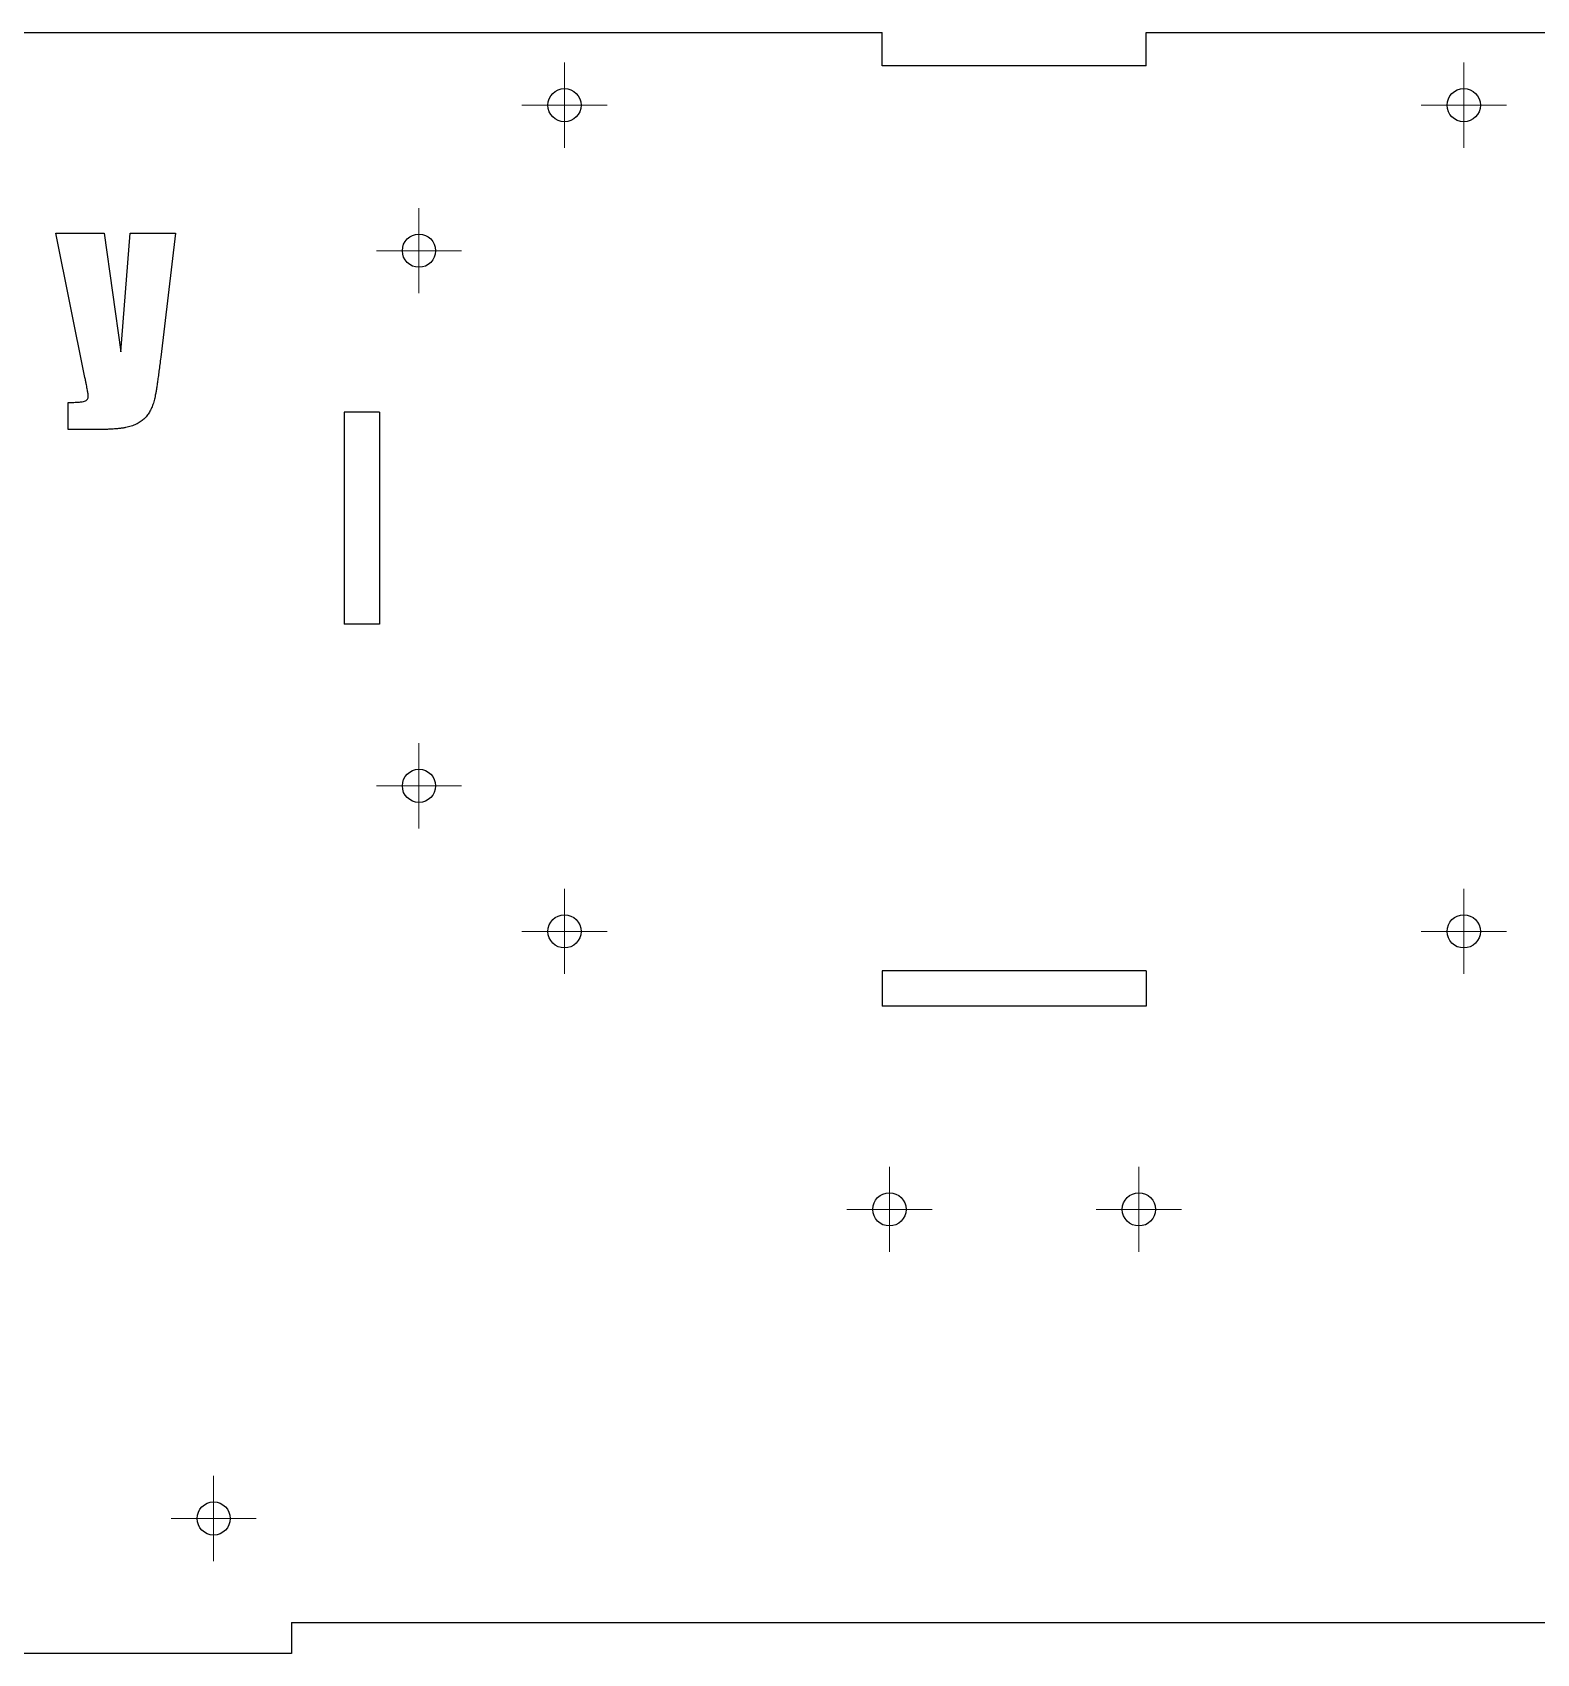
# Model space of a CAD drawing. Header units: millimetres. Extents: x 39 to 940, y 295 to 820.
# Drawn here: x 165.1 to 309.8, y 528.4 to 684.4 of the extents above; entities that cross this region are included whole.
import ezdxf

# ---------------------------------------------------------------- set-up
doc = ezdxf.new("R2010")
doc.units = ezdxf.units.MM

# ---------------------------------------------------------------- blocks, each defined once
blk = doc.blocks.new('SW_CENTERMARKSYMBOL_29')
at = {"color": 0, "linetype": 'Continuous', "lineweight": 18}
for p, q in [((0, 2.5), (0, 4.1)), ((0, 0), (0, 2.5)), ((-2.5, 0), (-4.1, 0)), ((0, 0), (-2.5, 0)), ((0, 0), (0, -2.5)), ((0, 0), (2.5, 0)), ((2.5, 0), (4.1, 0)), ((0, -2.5), (0, -4.1))]:
    blk.add_line(p, q, dxfattribs=at)
blk = doc.blocks.new('SW_CENTERMARKSYMBOL_30')
at = {"color": 0, "linetype": 'Continuous', "lineweight": 18}
for p, q in [((0, 2.5), (0, 4.1)), ((0, 0), (0, 2.5)), ((-2.5, 0), (-4.1, 0)), ((0, 0), (-2.5, 0)), ((0, 0), (0, -2.5)), ((0, 0), (2.5, 0)), ((2.5, 0), (4.1, 0)), ((0, -2.5), (0, -4.1))]:
    blk.add_line(p, q, dxfattribs=at)
blk = doc.blocks.new('SW_CENTERMARKSYMBOL_32')
at = {"color": 0, "linetype": 'Continuous', "lineweight": 18}
for p, q in [((0, 2.5), (0, 4.1)), ((0, 0), (0, 2.5)), ((-2.5, 0), (-4.1, 0)), ((0, 0), (-2.5, 0)), ((0, 0), (0, -2.5)), ((0, 0), (2.5, 0)), ((2.5, 0), (4.1, 0)), ((0, -2.5), (0, -4.1))]:
    blk.add_line(p, q, dxfattribs=at)
blk = doc.blocks.new('SW_CENTERMARKSYMBOL_34')
at = {"color": 0, "linetype": 'Continuous', "lineweight": 18}
for p, q in [((0, 2.5), (0, 4.1)), ((0, 0), (0, 2.5)), ((-2.5, 0), (-4.1, 0)), ((0, 0), (-2.5, 0)), ((0, 0), (0, -2.5)), ((0, 0), (2.5, 0)), ((2.5, 0), (4.1, 0)), ((0, -2.5), (0, -4.1))]:
    blk.add_line(p, q, dxfattribs=at)
blk = doc.blocks.new('SW_CENTERMARKSYMBOL_35')
at = {"color": 0, "linetype": 'Continuous', "lineweight": 18}
for p, q in [((0, 2.5), (0, 4.1)), ((0, 0), (0, 2.5)), ((-2.5, 0), (-4.1, 0)), ((0, 0), (-2.5, 0)), ((0, 0), (0, -2.5)), ((0, 0), (2.5, 0)), ((2.5, 0), (4.1, 0)), ((0, -2.5), (0, -4.1))]:
    blk.add_line(p, q, dxfattribs=at)
blk = doc.blocks.new('SW_CENTERMARKSYMBOL_36')
at = {"color": 0, "linetype": 'Continuous', "lineweight": 18}
for p, q in [((0, 2.5), (0, 4.1)), ((0, 0), (0, 2.5)), ((-2.5, 0), (-4.1, 0)), ((0, 0), (-2.5, 0)), ((0, 0), (0, -2.5)), ((0, 0), (2.5, 0)), ((2.5, 0), (4.1, 0)), ((0, -2.5), (0, -4.1))]:
    blk.add_line(p, q, dxfattribs=at)
blk = doc.blocks.new('SW_CENTERMARKSYMBOL_40')
at = {"color": 0, "linetype": 'Continuous', "lineweight": 18}
for p, q in [((0, 2.5), (0, 4.1)), ((0, 0), (0, 2.5)), ((-2.5, 0), (-4.1, 0)), ((0, 0), (-2.5, 0)), ((0, 0), (0, -2.5)), ((0, 0), (2.5, 0)), ((2.5, 0), (4.1, 0)), ((0, -2.5), (0, -4.1))]:
    blk.add_line(p, q, dxfattribs=at)
blk = doc.blocks.new('SW_CENTERMARKSYMBOL_41')
at = {"color": 0, "linetype": 'Continuous', "lineweight": 18}
for p, q in [((0, 2.5), (0, 4.1)), ((0, 0), (0, 2.5)), ((-2.5, 0), (-4.1, 0)), ((0, 0), (-2.5, 0)), ((0, 0), (0, -2.5)), ((0, 0), (2.5, 0)), ((2.5, 0), (4.1, 0)), ((0, -2.5), (0, -4.1))]:
    blk.add_line(p, q, dxfattribs=at)
blk = doc.blocks.new('SW_CENTERMARKSYMBOL_42')
at = {"color": 0, "linetype": 'Continuous', "lineweight": 18}
for p, q in [((0, 2.5), (0, 4.1)), ((0, 0), (0, 2.5)), ((-2.5, 0), (-4.1, 0)), ((0, 0), (-2.5, 0)), ((0, 0), (0, -2.5)), ((0, 0), (2.5, 0)), ((2.5, 0), (4.1, 0)), ((0, -2.5), (0, -4.1))]:
    blk.add_line(p, q, dxfattribs=at)

msp = doc.modelspace()

# ---------------------------------------------------------------- linework, layer by layer
at = {"color": 7, "linetype": 'Continuous', "lineweight": 25}
for p, q in [((79.54, 684.4), (246.84, 684.4)), ((246.84, 681.2), (246.84, 684.4)), ((272.24, 681.2), (272.24, 684.4)), ((272.24, 684.4), (439.54, 684.4)), ((272.24, 681.2), (246.84, 681.2)), ((167.35, 665.09), (172.02, 665.09)), ((170.16, 651.19), (167.35, 665.09)), ((172.02, 665.09), (173.61, 653.68)), ((173.61, 653.68), (174.5, 665.09)), ((174.5, 665.09), (178.87, 665.09)), ((178.87, 665.09), (177.45, 653.15)), ((168.53, 646.2), (168.53, 648.79)), ((198.49, 647.85), (195.09, 647.85)), ((195.09, 647.85), (195.09, 627.45)), ((198.49, 647.85), (198.49, 627.45)), ((171.58, 646.2), (168.53, 646.2)), ((198.49, 627.45), (195.09, 627.45)), ((272.24, 594.1), (246.84, 594.1)), ((246.84, 594.1), (246.84, 590.7)), ((272.24, 594.1), (272.24, 590.7)), ((272.24, 590.7), (246.84, 590.7)), ((190.04, 531.4), (329.04, 531.4)), ((190.04, 531.4), (190.04, 528.4)), ((190.04, 528.4), (140.04, 528.4))]:
    msp.add_line(p, q, dxfattribs=at)
for centre in [(216.29, 677.4), (302.79, 677.4), (202.29, 663.4), (202.29, 611.9), (216.29, 597.9), (302.79, 597.9), (247.54, 571.15), (271.54, 571.15), (182.54, 541.4)]:
    msp.add_circle(centre, 1.6, dxfattribs=at)
for points, knots in [([(177.45, 653.15), (177.42, 652.91), (177.36, 652.47), (177.28, 651.84), (177.2, 651.26), (177.14, 650.74), (177.06, 650.28), (177, 649.87), (176.93, 649.53), (176.86, 649.15), (176.75, 648.73), (176.58, 648.28), (176.36, 647.87), (176.12, 647.5), (175.82, 647.18), (175.47, 646.91), (175.07, 646.68), (174.69, 646.53), (174.35, 646.43), (174.06, 646.37), (173.74, 646.32), (173.37, 646.27), (172.98, 646.24), (172.54, 646.21), (172.07, 646.2), (171.75, 646.2), (171.58, 646.2)], [0, 0, 0, 0, 0.065105, 0.12471, 0.179157, 0.227722, 0.271575, 0.30955, 0.342386, 0.369756, 0.41745, 0.462391, 0.504977, 0.545783, 0.585907, 0.626547, 0.669353, 0.714545, 0.739239, 0.767091, 0.79772, 0.831658, 0.868941, 0.90923, 0.952906, 1, 1, 1, 1]), ([(170.48, 649.45), (170.48, 649.47), (170.48, 649.53), (170.46, 649.65), (170.43, 649.8), (170.4, 650), (170.35, 650.23), (170.3, 650.51), (170.23, 650.83), (170.19, 651.06), (170.16, 651.19)], [0, 0, 0, 0, 0.0397168, 0.1049647, 0.1938476, 0.3060672, 0.4423933, 0.60371, 0.7891659, 1, 1, 1, 1]), ([(168.53, 648.79), (168.72, 648.8), (169.06, 648.8), (169.51, 648.82), (169.86, 648.85), (170.11, 648.9), (170.28, 648.98), (170.4, 649.1), (170.47, 649.26), (170.48, 649.38), (170.48, 649.45)], [0, 0, 0, 0, 0.246367, 0.4430371, 0.5936399, 0.6975509, 0.7731573, 0.8437452, 0.9173184, 1, 1, 1, 1])]:
    msp.add_open_spline(points, degree=3, knots=knots, dxfattribs=at)

# ---------------------------------------------------------------- block references
at = {"color": 7, "linetype": 'Continuous', "lineweight": 18}
for name, p in [('SW_CENTERMARKSYMBOL_30', (216.29, 677.4)), ('SW_CENTERMARKSYMBOL_32', (302.79, 677.4)), ('SW_CENTERMARKSYMBOL_29', (202.29, 663.4)), ('SW_CENTERMARKSYMBOL_36', (202.29, 611.9)), ('SW_CENTERMARKSYMBOL_35', (216.29, 597.9)), ('SW_CENTERMARKSYMBOL_34', (302.79, 597.9)), ('SW_CENTERMARKSYMBOL_42', (247.54, 571.15)), ('SW_CENTERMARKSYMBOL_41', (271.54, 571.15)), ('SW_CENTERMARKSYMBOL_40', (182.54, 541.4))]:
    msp.add_blockref(name, p, dxfattribs=at)

doc.saveas('drawing.dxf')
